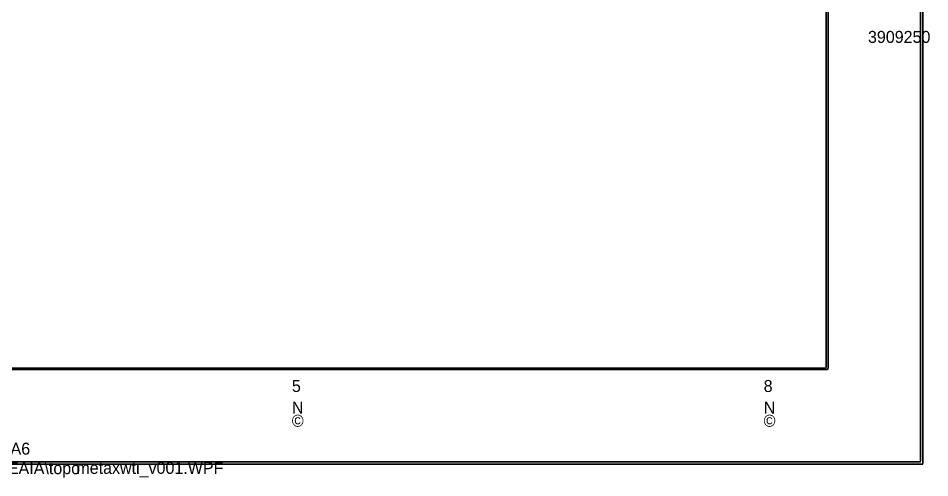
# Model space of a CAD drawing. Header units: metres. Extents: x 7 to 3931, y 6 to 2277.
# Drawn here: x 786 to 2307, y 6 to 773 of the extents above; entities that cross this region are included whole.
import ezdxf

# ---------------------------------------------------------------- set-up
doc = ezdxf.new("R2010")
doc.units = ezdxf.units.M

msp = doc.modelspace()

# ---------------------------------------------------------------- linework, layer by layer
for p, q in [((2291, 33), (2291, 2272)), ((2291, 2271), (2291, 34)), ((2295, 29), (2295, 2276)), ((2295, 2275), (2295, 30)), ((2134, 189), (2134, 2115)), ((2134, 2114), (2134, 191)), ((2137, 188), (2137, 2116)), ((2137, 2116), (2137, 189)), ((167, 187), (2136, 187)), ((2135, 187), (168, 187)), ((169, 189), (2134, 189)), ((2132, 189), (171, 189)), ((2134, 191), (2132, 189)), ((2137, 189), (2135, 187)), ((2136, 187), (2137, 188)), ((12, 33), (2291, 33)), ((2290, 33), (13, 33)), ((2291, 34), (2290, 33)), ((8, 29), (2295, 29)), ((2294, 29), (9, 29)), ((2295, 30), (2294, 29))]:
    msp.add_line(p, q)

# ---------------------------------------------------------------- texts
for s, p in [('3909250', (2203.5, 731.5)), ('5', (1242.5, 149.5)), ('8', (2029.5, 149.5)), ('N', (1242.5, 113.5)), ('N', (2029.5, 113.5)), ('©', (1242.5, 91.5)), ('©', (2029.5, 91.5)), ('3538-9A2D-7D0B-1AA6', (520.5, 45)), ('oatraknXepo\\ZXEAIA\\topo', (575.5, 12.5)), ('metaxwti_v001.WPF', (883, 13))]:
    msp.add_text(s, height=20).set_placement(p)

doc.saveas('drawing.dxf')
